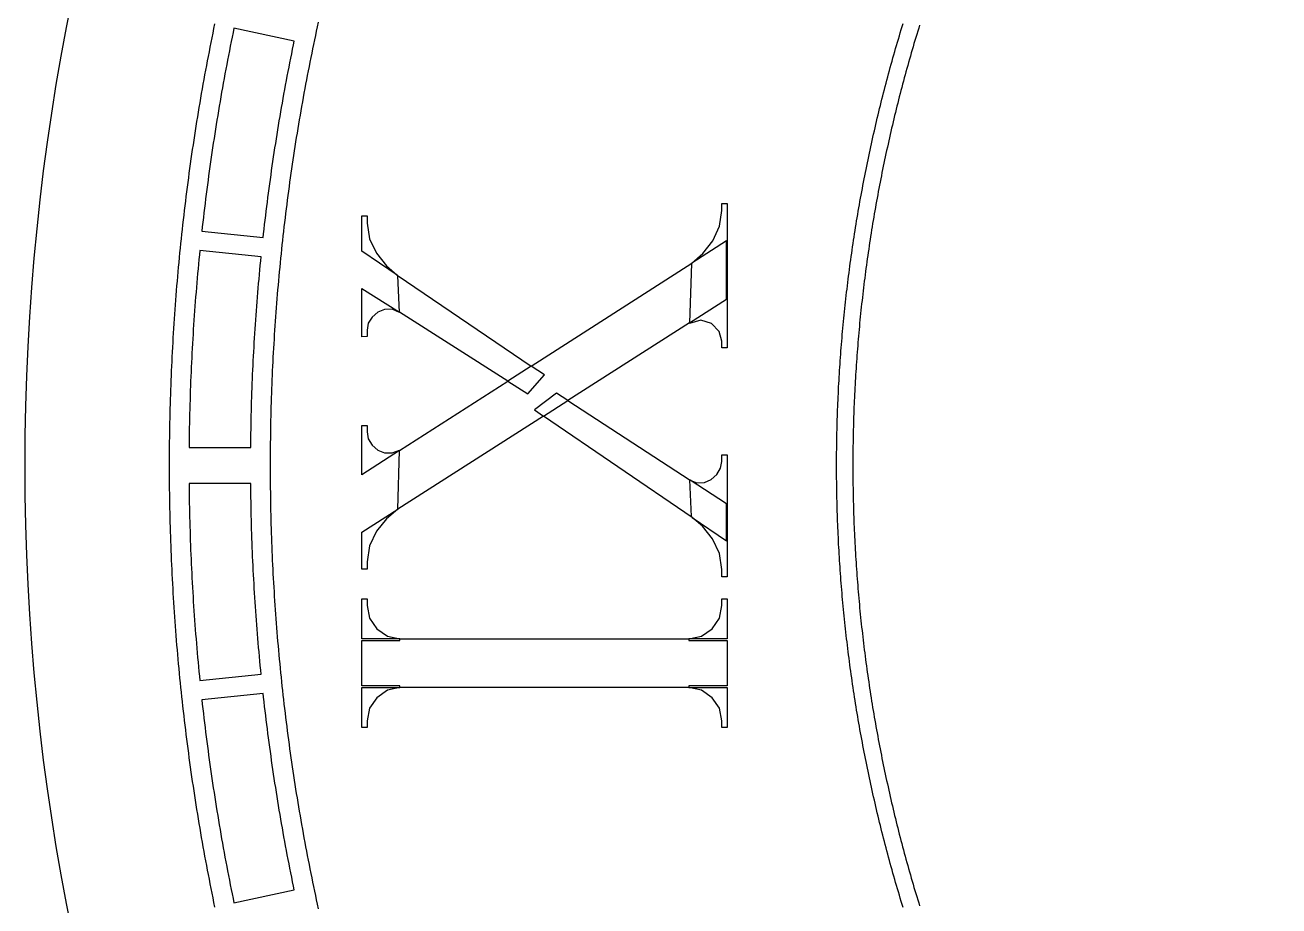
# Model space of a CAD drawing. Header units: millimetres. Extents: x -14.2 to 14.2, y -14.2 to 14.2.
# Drawn here: x -14.25 to -6.52, y -2.71 to 2.71 of the extents above; entities that cross this region are included whole.
import ezdxf

# ---------------------------------------------------------------- set-up
doc = ezdxf.new("R2010")
doc.units = ezdxf.units.MM
doc.layers.add('ALTIN', color=2, linetype='Continuous')
doc.layers.add('KESIM', color=1, linetype='Continuous')

msp = doc.modelspace()

# ---------------------------------------------------------------- linework, layer by layer
at = {"layer": 'ALTIN'}
for points in [[(-13.08, -2.7207), (-13.086, -2.6921), (-13.0918, -2.6636), (-13.0976, -2.635), (-13.1033, -2.6064), (-13.1089, -2.5778), (-13.1145, -2.5492), (-13.1201, -2.5206), (-13.1255, -2.492), (-13.1309, -2.4633), (-13.1363, -2.4347), (-13.1416, -2.406), (-13.1468, -2.3773), (-13.1519, -2.3486), (-13.157, -2.3199), (-13.1621, -2.2912), (-13.167, -2.2625), (-13.1719, -2.2338), (-13.1768, -2.205), (-13.1816, -2.1763), (-13.1863, -2.1475), (-13.1909, -2.1187), (-13.1955, -2.09), (-13.2, -2.0612), (-13.2045, -2.0324), (-13.2089, -2.0036), (-13.2133, -1.9747), (-13.2175, -1.9459), (-13.2217, -1.9171), (-13.2259, -1.8882), (-13.23, -1.8594), (-13.234, -1.8305), (-13.238, -1.8016), (-13.2419, -1.7727), (-13.2457, -1.7438), (-13.2495, -1.7149), (-13.2532, -1.686), (-13.2568, -1.6571), (-13.2604, -1.6282), (-13.2639, -1.5992), (-13.2674, -1.5703), (-13.2708, -1.5414), (-13.2741, -1.5124), (-13.2774, -1.4834), (-13.2806, -1.4545), (-13.2837, -1.4255), (-13.2868, -1.3965), (-13.2898, -1.3675), (-13.2928, -1.3385), (-13.2957, -1.3095), (-13.2985, -1.2805), (-13.3013, -1.2515), (-13.304, -1.2225), (-13.3066, -1.1934), (-13.3092, -1.1644), (-13.3117, -1.1354), (-13.3141, -1.1063), (-13.3165, -1.0773), (-13.3188, -1.0482), (-13.3211, -1.0192), (-13.3233, -0.9901), (-13.3254, -0.961), (-13.3275, -0.9319), (-13.3295, -0.9029), (-13.3314, -0.8738), (-13.3333, -0.8447), (-13.3351, -0.8156), (-13.3368, -0.7865), (-13.3385, -0.7574), (-13.3401, -0.7283), (-13.3417, -0.6992), (-13.3432, -0.6701), (-13.3446, -0.641), (-13.346, -0.6119), (-13.3473, -0.5828), (-13.3485, -0.5536), (-13.3497, -0.5245), (-13.3508, -0.4954), (-13.3519, -0.4663), (-13.3528, -0.4371), (-13.3538, -0.408), (-13.3546, -0.3789), (-13.3554, -0.3497), (-13.3562, -0.3206), (-13.3568, -0.2914), (-13.3574, -0.2623), (-13.358, -0.2332), (-13.3584, -0.204), (-13.3589, -0.1749), (-13.3592, -0.1457), (-13.3595, -0.1166), (-13.3597, -0.0874), (-13.3599, -0.0583), (-13.36, -0.0291), (-13.36, 0), (-13.36, 0.0291), (-13.3599, 0.0583), (-13.3597, 0.0874), (-13.3595, 0.1166), (-13.3592, 0.1457), (-13.3589, 0.1749), (-13.3584, 0.204), (-13.358, 0.2332), (-13.3574, 0.2623), (-13.3568, 0.2914), (-13.3562, 0.3206), (-13.3554, 0.3497), (-13.3546, 0.3789), (-13.3538, 0.408), (-13.3528, 0.4371), (-13.3519, 0.4663), (-13.3508, 0.4954), (-13.3497, 0.5245), (-13.3485, 0.5536), (-13.3473, 0.5828), (-13.346, 0.6119), (-13.3446, 0.641), (-13.3432, 0.6701), (-13.3417, 0.6992), (-13.3401, 0.7283), (-13.3385, 0.7574), (-13.3368, 0.7865), (-13.3351, 0.8156), (-13.3333, 0.8447), (-13.3314, 0.8738), (-13.3295, 0.9029), (-13.3275, 0.9319), (-13.3254, 0.961), (-13.3233, 0.9901), (-13.3211, 1.0192), (-13.3188, 1.0482), (-13.3165, 1.0773), (-13.3141, 1.1063), (-13.3117, 1.1354), (-13.3092, 1.1644), (-13.3066, 1.1934), (-13.304, 1.2225), (-13.3013, 1.2515), (-13.2985, 1.2805), (-13.2957, 1.3095), (-13.2928, 1.3385), (-13.2898, 1.3675), (-13.2868, 1.3965), (-13.2837, 1.4255), (-13.2806, 1.4545), (-13.2774, 1.4834), (-13.2741, 1.5124), (-13.2708, 1.5414), (-13.2674, 1.5703), (-13.2639, 1.5992), (-13.2604, 1.6282), (-13.2568, 1.6571), (-13.2532, 1.686), (-13.2495, 1.7149), (-13.2457, 1.7438), (-13.2419, 1.7727), (-13.238, 1.8016), (-13.234, 1.8305), (-13.23, 1.8594), (-13.2259, 1.8882), (-13.2217, 1.9171), (-13.2175, 1.9459), (-13.2133, 1.9747), (-13.2089, 2.0036), (-13.2045, 2.0324), (-13.2, 2.0612), (-13.1955, 2.09), (-13.1909, 2.1187), (-13.1863, 2.1475), (-13.1816, 2.1763), (-13.1768, 2.205), (-13.1719, 2.2338), (-13.167, 2.2625), (-13.1621, 2.2912), (-13.157, 2.3199), (-13.1519, 2.3486), (-13.1468, 2.3773), (-13.1416, 2.406), (-13.1363, 2.4347), (-13.1309, 2.4633), (-13.1255, 2.492), (-13.1201, 2.5206), (-13.1145, 2.5492), (-13.1089, 2.5778), (-13.1033, 2.6064), (-13.0976, 2.635), (-13.0918, 2.6636), (-13.086, 2.6921), (-13.08, 2.7207)], [(-12.444, 2.7303), (-12.4499, 2.7031), (-12.4558, 2.676), (-12.4616, 2.6488), (-12.4673, 2.6216), (-12.473, 2.5944), (-12.4787, 2.5672), (-12.4842, 2.5399), (-12.4898, 2.5127), (-12.4952, 2.4855), (-12.5006, 2.4582), (-12.5059, 2.4309), (-12.5112, 2.4036), (-12.5164, 2.3763), (-12.5216, 2.349), (-12.5267, 2.3217), (-12.5317, 2.2943), (-12.5367, 2.267), (-12.5416, 2.2396), (-12.5465, 2.2123), (-12.5512, 2.1849), (-12.556, 2.1575), (-12.5607, 2.1301), (-12.5653, 2.1027), (-12.5698, 2.0753), (-12.5743, 2.0479), (-12.5788, 2.0204), (-12.5831, 1.993), (-12.5875, 1.9655), (-12.5917, 1.9381), (-12.5959, 1.9106), (-12.6001, 1.8831), (-12.6041, 1.8556), (-12.6082, 1.8281), (-12.6121, 1.8006), (-12.616, 1.7731), (-12.6199, 1.7455), (-12.6236, 1.718), (-12.6273, 1.6905), (-12.631, 1.6629), (-12.6346, 1.6353), (-12.6381, 1.6078), (-12.6416, 1.5802), (-12.645, 1.5526), (-12.6484, 1.525), (-12.6517, 1.4974), (-12.6549, 1.4698), (-12.6581, 1.4422), (-12.6612, 1.4146), (-12.6643, 1.387), (-12.6673, 1.3593), (-12.6702, 1.3317), (-12.6731, 1.304), (-12.6759, 1.2764), (-12.6787, 1.2487), (-12.6813, 1.2211), (-12.684, 1.1934), (-12.6866, 1.1657), (-12.6891, 1.1381), (-12.6915, 1.1104), (-12.6939, 1.0827), (-12.6962, 1.055), (-12.6985, 1.0273), (-12.7007, 0.9996), (-12.7029, 0.9719), (-12.705, 0.9441), (-12.707, 0.9164), (-12.709, 0.8887), (-12.7109, 0.861), (-12.7127, 0.8332), (-12.7145, 0.8055), (-12.7162, 0.7778), (-12.7179, 0.75), (-12.7195, 0.7223), (-12.7211, 0.6945), (-12.7225, 0.6668), (-12.724, 0.639), (-12.7253, 0.6112), (-12.7266, 0.5835), (-12.7279, 0.5557), (-12.7291, 0.5279), (-12.7302, 0.5002), (-12.7312, 0.4724), (-12.7322, 0.4446), (-12.7332, 0.4168), (-12.7341, 0.3891), (-12.7349, 0.3613), (-12.7356, 0.3335), (-12.7363, 0.3057), (-12.737, 0.2779), (-12.7375, 0.2501), (-12.7381, 0.2223), (-12.7385, 0.1946), (-12.7389, 0.1668), (-12.7392, 0.139), (-12.7395, 0.1112), (-12.7397, 0.0834), (-12.7399, 0.0556), (-12.74, 0.0278), (-12.74, 0), (-12.74, -0.0278), (-12.7399, -0.0556), (-12.7397, -0.0834), (-12.7395, -0.1112), (-12.7392, -0.139), (-12.7389, -0.1668), (-12.7385, -0.1946), (-12.7381, -0.2223), (-12.7375, -0.2501), (-12.737, -0.2779), (-12.7363, -0.3057), (-12.7356, -0.3335), (-12.7349, -0.3613), (-12.7341, -0.3891), (-12.7332, -0.4168), (-12.7322, -0.4446), (-12.7312, -0.4724), (-12.7302, -0.5002), (-12.7291, -0.5279), (-12.7279, -0.5557), (-12.7266, -0.5835), (-12.7253, -0.6112), (-12.724, -0.639), (-12.7225, -0.6668), (-12.7211, -0.6945), (-12.7195, -0.7223), (-12.7179, -0.75), (-12.7162, -0.7778), (-12.7145, -0.8055), (-12.7127, -0.8332), (-12.7109, -0.861), (-12.709, -0.8887), (-12.707, -0.9164), (-12.705, -0.9441), (-12.7029, -0.9719), (-12.7007, -0.9996), (-12.6985, -1.0273), (-12.6962, -1.055), (-12.6939, -1.0827), (-12.6915, -1.1104), (-12.6891, -1.1381), (-12.6866, -1.1657), (-12.684, -1.1934), (-12.6813, -1.2211), (-12.6787, -1.2487), (-12.6759, -1.2764), (-12.6731, -1.304), (-12.6702, -1.3317), (-12.6673, -1.3593), (-12.6643, -1.387), (-12.6612, -1.4146), (-12.6581, -1.4422), (-12.6549, -1.4698), (-12.6517, -1.4974), (-12.6484, -1.525), (-12.645, -1.5526), (-12.6416, -1.5802), (-12.6381, -1.6078), (-12.6346, -1.6353), (-12.631, -1.6629), (-12.6273, -1.6905), (-12.6236, -1.718), (-12.6199, -1.7455), (-12.616, -1.7731), (-12.6121, -1.8006), (-12.6082, -1.8281), (-12.6041, -1.8556), (-12.6001, -1.8831), (-12.5959, -1.9106), (-12.5917, -1.9381), (-12.5875, -1.9655), (-12.5831, -1.993), (-12.5788, -2.0204), (-12.5743, -2.0479), (-12.5698, -2.0753), (-12.5653, -2.1027), (-12.5607, -2.1301), (-12.556, -2.1575), (-12.5512, -2.1849), (-12.5465, -2.2123), (-12.5416, -2.2396), (-12.5367, -2.267), (-12.5317, -2.2943), (-12.5267, -2.3217), (-12.5216, -2.349), (-12.5164, -2.3763), (-12.5112, -2.4036), (-12.5059, -2.4309), (-12.5006, -2.4582), (-12.4952, -2.4855), (-12.4898, -2.5127), (-12.4842, -2.5399), (-12.4787, -2.5672), (-12.473, -2.5944), (-12.4673, -2.6216), (-12.4616, -2.6488), (-12.4558, -2.676), (-12.4499, -2.7031), (-12.444, -2.7303)], [(-8.8399, -2.7237), (-8.8458, -2.7044), (-8.8517, -2.6851), (-8.8575, -2.6658), (-8.8633, -2.6465), (-8.8691, -2.6271), (-8.8748, -2.6078), (-8.8805, -2.5884), (-8.8861, -2.569), (-8.8917, -2.5496), (-8.8972, -2.5302), (-8.9027, -2.5108), (-8.9082, -2.4914), (-8.9136, -2.472), (-8.919, -2.4525), (-8.9243, -2.433), (-8.9296, -2.4136), (-8.9348, -2.3941), (-8.94, -2.3746), (-8.9452, -2.3551), (-8.9503, -2.3355), (-8.9554, -2.316), (-8.9604, -2.2965), (-8.9654, -2.2769), (-8.9703, -2.2574), (-8.9752, -2.2378), (-8.9801, -2.2182), (-8.9849, -2.1986), (-8.9897, -2.179), (-8.9944, -2.1594), (-8.9991, -2.1397), (-9.0038, -2.1201), (-9.0084, -2.1005), (-9.0129, -2.0808), (-9.0174, -2.0611), (-9.0219, -2.0415), (-9.0263, -2.0218), (-9.0307, -2.0021), (-9.0351, -1.9824), (-9.0394, -1.9626), (-9.0436, -1.9429), (-9.0479, -1.9232), (-9.052, -1.9034), (-9.0562, -1.8837), (-9.0603, -1.8639), (-9.0643, -1.8442), (-9.0683, -1.8244), (-9.0723, -1.8046), (-9.0762, -1.7848), (-9.0801, -1.765), (-9.0839, -1.7452), (-9.0877, -1.7253), (-9.0914, -1.7055), (-9.0951, -1.6857), (-9.0988, -1.6658), (-9.1024, -1.646), (-9.1059, -1.6261), (-9.1095, -1.6062), (-9.113, -1.5864), (-9.1164, -1.5665), (-9.1198, -1.5466), (-9.1231, -1.5267), (-9.1265, -1.5068), (-9.1297, -1.4869), (-9.1329, -1.4669), (-9.1361, -1.447), (-9.1393, -1.4271), (-9.1423, -1.4071), (-9.1454, -1.3872), (-9.1484, -1.3672), (-9.1514, -1.3473), (-9.1543, -1.3273), (-9.1571, -1.3073), (-9.16, -1.2874), (-9.1628, -1.2674), (-9.1655, -1.2474), (-9.1682, -1.2274), (-9.1709, -1.2074), (-9.1735, -1.1874), (-9.176, -1.1673), (-9.1786, -1.1473), (-9.1811, -1.1273), (-9.1835, -1.1073), (-9.1859, -1.0872), (-9.1882, -1.0672), (-9.1905, -1.0471), (-9.1928, -1.0271), (-9.195, -1.007), (-9.1972, -0.987), (-9.1993, -0.9669), (-9.2014, -0.9468), (-9.2035, -0.9267), (-9.2055, -0.9067), (-9.2074, -0.8866), (-9.2093, -0.8665), (-9.2112, -0.8464), (-9.213, -0.8263), (-9.2148, -0.8062), (-9.2165, -0.7861), (-9.2182, -0.766), (-9.2199, -0.7459), (-9.2215, -0.7257), (-9.223, -0.7056), (-9.2246, -0.6855), (-9.226, -0.6654), (-9.2275, -0.6452), (-9.2289, -0.6251), (-9.2302, -0.605), (-9.2315, -0.5848), (-9.2327, -0.5647), (-9.234, -0.5446), (-9.2351, -0.5244), (-9.2362, -0.5043), (-9.2373, -0.4841), (-9.2384, -0.464), (-9.2393, -0.4438), (-9.2403, -0.4236), (-9.2412, -0.4035), (-9.2421, -0.3833), (-9.2429, -0.3632), (-9.2436, -0.343), (-9.2444, -0.3228), (-9.245, -0.3027), (-9.2457, -0.2825), (-9.2463, -0.2623), (-9.2468, -0.2421), (-9.2473, -0.222), (-9.2478, -0.2018), (-9.2482, -0.1816), (-9.2486, -0.1614), (-9.2489, -0.1413), (-9.2492, -0.1211), (-9.2494, -0.1009), (-9.2496, -0.0807), (-9.2498, -0.0605), (-9.2499, -0.0404), (-9.25, -0.0202), (-9.25, 0), (-9.25, 0.0202), (-9.2499, 0.0404), (-9.2498, 0.0605), (-9.2496, 0.0807), (-9.2494, 0.1009), (-9.2492, 0.1211), (-9.2489, 0.1413), (-9.2486, 0.1614), (-9.2482, 0.1816), (-9.2478, 0.2018), (-9.2473, 0.222), (-9.2468, 0.2421), (-9.2463, 0.2623), (-9.2457, 0.2825), (-9.245, 0.3027), (-9.2444, 0.3228), (-9.2436, 0.343), (-9.2429, 0.3632), (-9.2421, 0.3833), (-9.2412, 0.4035), (-9.2403, 0.4236), (-9.2393, 0.4438), (-9.2384, 0.464), (-9.2373, 0.4841), (-9.2362, 0.5043), (-9.2351, 0.5244), (-9.234, 0.5446), (-9.2327, 0.5647), (-9.2315, 0.5848), (-9.2302, 0.605), (-9.2289, 0.6251), (-9.2275, 0.6452), (-9.226, 0.6654), (-9.2246, 0.6855), (-9.223, 0.7056), (-9.2215, 0.7257), (-9.2199, 0.7459), (-9.2182, 0.766), (-9.2165, 0.7861), (-9.2148, 0.8062), (-9.213, 0.8263), (-9.2112, 0.8464), (-9.2093, 0.8665), (-9.2074, 0.8866), (-9.2055, 0.9067), (-9.2035, 0.9267), (-9.2014, 0.9468), (-9.1993, 0.9669), (-9.1972, 0.987), (-9.195, 1.007), (-9.1928, 1.0271), (-9.1905, 1.0471), (-9.1882, 1.0672), (-9.1859, 1.0872), (-9.1835, 1.1073), (-9.1811, 1.1273), (-9.1786, 1.1473), (-9.176, 1.1673), (-9.1735, 1.1874), (-9.1709, 1.2074), (-9.1682, 1.2274), (-9.1655, 1.2474), (-9.1628, 1.2674), (-9.16, 1.2874), (-9.1571, 1.3073), (-9.1543, 1.3273), (-9.1514, 1.3473), (-9.1484, 1.3672), (-9.1454, 1.3872), (-9.1423, 1.4071), (-9.1393, 1.4271), (-9.1361, 1.447), (-9.1329, 1.4669), (-9.1297, 1.4869), (-9.1265, 1.5068), (-9.1231, 1.5267), (-9.1198, 1.5466), (-9.1164, 1.5665), (-9.113, 1.5864), (-9.1095, 1.6062), (-9.1059, 1.6261), (-9.1024, 1.646), (-9.0988, 1.6658), (-9.0951, 1.6857), (-9.0914, 1.7055), (-9.0877, 1.7253), (-9.0839, 1.7452), (-9.0801, 1.765), (-9.0762, 1.7848), (-9.0723, 1.8046), (-9.0683, 1.8244), (-9.0643, 1.8442), (-9.0603, 1.8639), (-9.0562, 1.8837), (-9.052, 1.9034), (-9.0479, 1.9232), (-9.0436, 1.9429), (-9.0394, 1.9626), (-9.0351, 1.9824), (-9.0307, 2.0021), (-9.0263, 2.0218), (-9.0219, 2.0415), (-9.0174, 2.0611), (-9.0129, 2.0808), (-9.0084, 2.1005), (-9.0038, 2.1201), (-8.9991, 2.1397), (-8.9944, 2.1594), (-8.9897, 2.179), (-8.9849, 2.1986), (-8.9801, 2.2182), (-8.9752, 2.2378), (-8.9703, 2.2574), (-8.9654, 2.2769), (-8.9604, 2.2965), (-8.9554, 2.316), (-8.9503, 2.3355), (-8.9452, 2.3551), (-8.94, 2.3746), (-8.9348, 2.3941), (-8.9296, 2.4136), (-8.9243, 2.433), (-8.919, 2.4525), (-8.9136, 2.472), (-8.9082, 2.4914), (-8.9027, 2.5108), (-8.8972, 2.5302), (-8.8917, 2.5496), (-8.8861, 2.569), (-8.8805, 2.5884), (-8.8748, 2.6078), (-8.8691, 2.6271), (-8.8633, 2.6465), (-8.8575, 2.6658), (-8.8517, 2.6851), (-8.8458, 2.7044), (-8.8399, 2.7237)], [(-8.7384, 2.7134), (-8.7443, 2.6943), (-8.7502, 2.6752), (-8.756, 2.6561), (-8.7618, 2.637), (-8.7675, 2.6179), (-8.7732, 2.5987), (-8.7788, 2.5796), (-8.7845, 2.5604), (-8.79, 2.5413), (-8.7955, 2.5221), (-8.801, 2.5029), (-8.8065, 2.4837), (-8.8119, 2.4645), (-8.8172, 2.4452), (-8.8225, 2.426), (-8.8278, 2.4067), (-8.833, 2.3875), (-8.8382, 2.3682), (-8.8434, 2.3489), (-8.8485, 2.3296), (-8.8535, 2.3103), (-8.8586, 2.291), (-8.8635, 2.2716), (-8.8685, 2.2523), (-8.8734, 2.2329), (-8.8782, 2.2136), (-8.883, 2.1942), (-8.8878, 2.1748), (-8.8925, 2.1554), (-8.8972, 2.136), (-8.9018, 2.1166), (-8.9064, 2.0972), (-8.911, 2.0777), (-8.9155, 2.0583), (-8.92, 2.0388), (-8.9244, 2.0194), (-8.9288, 1.9999), (-8.9331, 1.9804), (-8.9374, 1.9609), (-8.9417, 1.9414), (-8.9459, 1.9219), (-8.9501, 1.9024), (-8.9542, 1.8829), (-8.9583, 1.8633), (-8.9623, 1.8438), (-8.9663, 1.8242), (-8.9703, 1.8047), (-8.9742, 1.7851), (-8.9781, 1.7655), (-8.9819, 1.7459), (-8.9857, 1.7263), (-8.9894, 1.7067), (-8.9931, 1.6871), (-8.9968, 1.6675), (-9.0004, 1.6478), (-9.004, 1.6282), (-9.0075, 1.6085), (-9.011, 1.5889), (-9.0144, 1.5692), (-9.0178, 1.5495), (-9.0212, 1.5299), (-9.0245, 1.5102), (-9.0278, 1.4905), (-9.031, 1.4708), (-9.0342, 1.4511), (-9.0373, 1.4314), (-9.0404, 1.4117), (-9.0435, 1.3919), (-9.0465, 1.3722), (-9.0495, 1.3525), (-9.0524, 1.3327), (-9.0553, 1.313), (-9.0582, 1.2932), (-9.061, 1.2734), (-9.0637, 1.2537), (-9.0664, 1.2339), (-9.0691, 1.2141), (-9.0717, 1.1943), (-9.0743, 1.1745), (-9.0768, 1.1547), (-9.0793, 1.1349), (-9.0818, 1.1151), (-9.0842, 1.0953), (-9.0866, 1.0755), (-9.0889, 1.0556), (-9.0912, 1.0358), (-9.0934, 1.016), (-9.0956, 0.9961), (-9.0978, 0.9763), (-9.0999, 0.9564), (-9.1019, 0.9366), (-9.104, 0.9167), (-9.1059, 0.8969), (-9.1079, 0.877), (-9.1098, 0.8571), (-9.1116, 0.8372), (-9.1134, 0.8174), (-9.1152, 0.7975), (-9.1169, 0.7776), (-9.1186, 0.7577), (-9.1202, 0.7378), (-9.1218, 0.7179), (-9.1233, 0.698), (-9.1248, 0.6781), (-9.1263, 0.6582), (-9.1277, 0.6383), (-9.1291, 0.6184), (-9.1304, 0.5984), (-9.1317, 0.5785), (-9.1329, 0.5586), (-9.1341, 0.5387), (-9.1353, 0.5187), (-9.1364, 0.4988), (-9.1375, 0.4789), (-9.1385, 0.4589), (-9.1395, 0.439), (-9.1404, 0.4191), (-9.1413, 0.3991), (-9.1421, 0.3792), (-9.1429, 0.3592), (-9.1437, 0.3393), (-9.1444, 0.3193), (-9.1451, 0.2994), (-9.1457, 0.2794), (-9.1463, 0.2595), (-9.1469, 0.2395), (-9.1474, 0.2196), (-9.1478, 0.1996), (-9.1482, 0.1796), (-9.1486, 0.1597), (-9.1489, 0.1397), (-9.1492, 0.1198), (-9.1495, 0.0998), (-9.1497, 0.0798), (-9.1498, 0.0599), (-9.1499, 0.0399), (-9.15, 0.02), (-9.15, 0), (-9.15, -0.02), (-9.1499, -0.0399), (-9.1498, -0.0599), (-9.1497, -0.0798), (-9.1495, -0.0998), (-9.1492, -0.1198), (-9.1489, -0.1397), (-9.1486, -0.1597), (-9.1482, -0.1796), (-9.1478, -0.1996), (-9.1474, -0.2196), (-9.1469, -0.2395), (-9.1463, -0.2595), (-9.1457, -0.2794), (-9.1451, -0.2994), (-9.1444, -0.3193), (-9.1437, -0.3393), (-9.1429, -0.3592), (-9.1421, -0.3792), (-9.1413, -0.3991), (-9.1404, -0.4191), (-9.1395, -0.439), (-9.1385, -0.4589), (-9.1375, -0.4789), (-9.1364, -0.4988), (-9.1353, -0.5187), (-9.1341, -0.5387), (-9.1329, -0.5586), (-9.1317, -0.5785), (-9.1304, -0.5984), (-9.1291, -0.6184), (-9.1277, -0.6383), (-9.1263, -0.6582), (-9.1248, -0.6781), (-9.1233, -0.698), (-9.1218, -0.7179), (-9.1202, -0.7378), (-9.1186, -0.7577), (-9.1169, -0.7776), (-9.1152, -0.7975), (-9.1134, -0.8174), (-9.1116, -0.8372), (-9.1098, -0.8571), (-9.1079, -0.877), (-9.1059, -0.8969), (-9.104, -0.9167), (-9.1019, -0.9366), (-9.0999, -0.9564), (-9.0978, -0.9763), (-9.0956, -0.9961), (-9.0934, -1.016), (-9.0912, -1.0358), (-9.0889, -1.0556), (-9.0866, -1.0755), (-9.0842, -1.0953), (-9.0818, -1.1151), (-9.0793, -1.1349), (-9.0768, -1.1547), (-9.0743, -1.1745), (-9.0717, -1.1943), (-9.0691, -1.2141), (-9.0664, -1.2339), (-9.0637, -1.2537), (-9.061, -1.2734), (-9.0582, -1.2932), (-9.0553, -1.313), (-9.0524, -1.3327), (-9.0495, -1.3525), (-9.0465, -1.3722), (-9.0435, -1.3919), (-9.0404, -1.4117), (-9.0373, -1.4314), (-9.0342, -1.4511), (-9.031, -1.4708), (-9.0278, -1.4905), (-9.0245, -1.5102), (-9.0212, -1.5299), (-9.0178, -1.5495), (-9.0144, -1.5692), (-9.011, -1.5889), (-9.0075, -1.6085), (-9.004, -1.6282), (-9.0004, -1.6478), (-8.9968, -1.6675), (-8.9931, -1.6871), (-8.9894, -1.7067), (-8.9857, -1.7263), (-8.9819, -1.7459), (-8.9781, -1.7655), (-8.9742, -1.7851), (-8.9703, -1.8047), (-8.9663, -1.8242), (-8.9623, -1.8438), (-8.9583, -1.8633), (-8.9542, -1.8829), (-8.9501, -1.9024), (-8.9459, -1.9219), (-8.9417, -1.9414), (-8.9374, -1.9609), (-8.9331, -1.9804), (-8.9288, -1.9999), (-8.9244, -2.0194), (-8.92, -2.0388), (-8.9155, -2.0583), (-8.911, -2.0777), (-8.9064, -2.0972), (-8.9018, -2.1166), (-8.8972, -2.136), (-8.8925, -2.1554), (-8.8878, -2.1748), (-8.883, -2.1942), (-8.8782, -2.2136), (-8.8734, -2.2329), (-8.8685, -2.2523), (-8.8635, -2.2716), (-8.8586, -2.291), (-8.8535, -2.3103), (-8.8485, -2.3296), (-8.8434, -2.3489), (-8.8382, -2.3682), (-8.833, -2.3875), (-8.8278, -2.4067), (-8.8225, -2.426), (-8.8172, -2.4452), (-8.8119, -2.4645), (-8.8065, -2.4837), (-8.801, -2.5029), (-8.7955, -2.5221), (-8.79, -2.5413), (-8.7845, -2.5604), (-8.7788, -2.5796), (-8.7732, -2.5987), (-8.7675, -2.6179), (-8.7618, -2.637), (-8.756, -2.6561), (-8.7502, -2.6752), (-8.7443, -2.6943), (-8.7384, -2.7134)]]:
    msp.add_lwpolyline(points, dxfattribs=at)
for points in [[(-12.7675, 1.5394), (-12.7641, 1.5672), (-12.7607, 1.5951), (-12.7572, 1.6229), (-12.7536, 1.6507), (-12.75, 1.6786), (-12.7463, 1.7064), (-12.7425, 1.7342), (-12.7387, 1.762), (-12.7348, 1.7898), (-12.7309, 1.8175), (-12.7269, 1.8453), (-12.7229, 1.8731), (-12.7187, 1.9008), (-12.7146, 1.9286), (-12.7103, 1.9563), (-12.706, 1.984), (-12.7017, 2.0117), (-12.6973, 2.0395), (-12.6928, 2.0671), (-12.6882, 2.0948), (-12.6836, 2.1225), (-12.679, 2.1502), (-12.6743, 2.1778), (-12.6695, 2.2055), (-12.6646, 2.2331), (-12.6597, 2.2607), (-12.6548, 2.2884), (-12.6497, 2.316), (-12.6447, 2.3435), (-12.6395, 2.3711), (-12.6343, 2.3987), (-12.629, 2.4263), (-12.6237, 2.4538), (-12.6183, 2.4813), (-12.6129, 2.5089), (-12.6074, 2.5364), (-12.6018, 2.5639), (-12.5962, 2.5914), (-12.5913, 2.615), (-12.963, 2.694), (-12.9684, 2.6679), (-12.9742, 2.6396), (-12.9799, 2.6113), (-12.9856, 2.583), (-12.9912, 2.5547), (-12.9967, 2.5263), (-13.0022, 2.498), (-13.0076, 2.4696), (-13.013, 2.4412), (-13.0183, 2.4128), (-13.0235, 2.3844), (-13.0287, 2.356), (-13.0338, 2.3275), (-13.0389, 2.2991), (-13.0438, 2.2707), (-13.0488, 2.2422), (-13.0536, 2.2137), (-13.0584, 2.1852), (-13.0632, 2.1567), (-13.0678, 2.1282), (-13.0724, 2.0997), (-13.077, 2.0712), (-13.0815, 2.0427), (-13.0859, 2.0141), (-13.0903, 1.9856), (-13.0946, 1.957), (-13.0988, 1.9284), (-13.103, 1.8998), (-13.1071, 1.8713), (-13.1111, 1.8427), (-13.1151, 1.814), (-13.1191, 1.7854), (-13.1229, 1.7568), (-13.1267, 1.7282), (-13.1305, 1.6995), (-13.1341, 1.6709), (-13.1378, 1.6422), (-13.1413, 1.6136), (-13.1448, 1.5849), (-13.1482, 1.5562), (-13.1516, 1.5275), (-13.1549, 1.4988), (-13.1581, 1.4701), (-13.1611, 1.4436), (-12.7831, 1.4039), (-12.7805, 1.4279), (-12.7773, 1.4558), (-12.7741, 1.4837), (-12.7709, 1.5115)], [(-9.928, 1.0237), (-9.928, 1.3839), (-10.1413, 1.2471), (-10.074, 1.3056), (-10.0134, 1.3833), (-9.9712, 1.4735), (-9.9571, 1.5702), (-9.9571, 1.6149), (-9.925, 1.6149), (-9.925, 0.7249), (-9.9571, 0.7249), (-9.9571, 0.7455), (-9.9571, 0.7666), (-9.9732, 0.8256), (-10.0214, 0.8741), (-10.0873, 0.8963), (-10.1565, 0.8756), (-10.1564, 0.878)], [(-11.957, 1.1719), (-12.175, 1.3196), (-12.175, 1.538), (-12.1429, 1.538), (-12.1429, 1.4928), (-12.1284, 1.3969), (-12.0851, 1.308), (-12.0232, 1.2307)], [(-12.858, 0.2244), (-12.8575, 0.2525), (-12.8569, 0.2805), (-12.8563, 0.3086), (-12.8556, 0.3366), (-12.8548, 0.3647), (-12.854, 0.3927), (-12.8531, 0.4208), (-12.8522, 0.4488), (-12.8512, 0.4768), (-12.8501, 0.5049), (-12.849, 0.5329), (-12.8478, 0.5609), (-12.8465, 0.589), (-12.8452, 0.617), (-12.8438, 0.645), (-12.8424, 0.673), (-12.8409, 0.7011), (-12.8393, 0.7291), (-12.8377, 0.7571), (-12.836, 0.7851), (-12.8343, 0.8131), (-12.8325, 0.8411), (-12.8306, 0.8691), (-12.8287, 0.8971), (-12.8267, 0.9251), (-12.8246, 0.953), (-12.8225, 0.981), (-12.8204, 1.009), (-12.8181, 1.037), (-12.8158, 1.0649), (-12.8135, 1.0929), (-12.8111, 1.1208), (-12.8086, 1.1488), (-12.8061, 1.1767), (-12.8035, 1.2046), (-12.8008, 1.2326), (-12.7981, 1.2605), (-12.7957, 1.2845), (-13.1736, 1.3243), (-13.1762, 1.2977), (-13.179, 1.269), (-13.1818, 1.2402), (-13.1845, 1.2115), (-13.1871, 1.1827), (-13.1896, 1.1539), (-13.1921, 1.1252), (-13.1945, 1.0964), (-13.1969, 1.0676), (-13.1992, 1.0388), (-13.2014, 1.01), (-13.2036, 0.9812), (-13.2057, 0.9524), (-13.2077, 0.9236), (-13.2097, 0.8948), (-13.2117, 0.8659), (-13.2135, 0.8371), (-13.2153, 0.8083), (-13.217, 0.7794), (-13.2187, 0.7506), (-13.2203, 0.7218), (-13.2219, 0.6929), (-13.2233, 0.6641), (-13.2248, 0.6352), (-13.2261, 0.6064), (-13.2274, 0.5775), (-13.2286, 0.5487), (-13.2298, 0.5198), (-13.2309, 0.4909), (-13.2319, 0.4621), (-13.2329, 0.4332), (-13.2338, 0.4043), (-13.2347, 0.3755), (-13.2355, 0.3466), (-13.2362, 0.3177), (-13.2368, 0.2888), (-13.2374, 0.26), (-13.238, 0.2311), (-13.2385, 0.2022), (-13.2389, 0.1733), (-13.2392, 0.1444), (-13.2395, 0.1155), (-13.2395, 0.11), (-12.8595, 0.11), (-12.8595, 0.1122), (-12.8592, 0.1403), (-12.8589, 0.1683), (-12.8585, 0.1964)], [(-11.2759, 0.5198), (-11.153, 0.4417), (-11.05, 0.5577), (-11.1311, 0.6126), (-10.1413, 1.2471), (-10.1435, 1.2452), (-10.1564, 0.878), (-10.9061, 0.3996), (-10.9762, 0.4452), (-11.1113, 0.3422), (-11.0555, 0.3042), (-11.953, -0.2685), (-11.9435, 0.0918)], [(-11.953, 1.1684), (-11.957, 1.1719), (-11.1311, 0.6126), (-11.2759, 0.5198), (-11.9435, 0.944)], [(-12.0776, 0.9438), (-12.1122, 0.9143), (-12.1352, 0.8766), (-12.1429, 0.8339), (-12.1429, 0.8143), (-12.1429, 0.7952), (-12.175, 0.7922), (-12.175, 1.091), (-11.9435, 0.944), (-11.9435, 0.9434), (-11.9889, 0.9621), (-12.0349, 0.961)], [(-10.1565, -0.0887), (-10.147, -0.3137), (-10.139, -0.3206), (-11.0555, 0.3042), (-10.9061, 0.3996), (-10.1528, -0.0902)], [(-12.1122, 0.1253), (-12.0776, 0.095), (-12.0349, 0.0785), (-11.9889, 0.0778), (-11.9435, 0.0946), (-11.9435, 0.0918), (-12.175, -0.0566), (-12.175, 0.2458), (-12.1429, 0.2458), (-12.1429, 0.2262), (-12.1429, 0.2071), (-12.1352, 0.1643)], [(-10.0646, -0.1048), (-10.0223, -0.0858), (-9.9878, -0.055), (-9.9648, -0.0167), (-9.9571, 0.0238), (-9.9571, 0.0449), (-9.9571, 0.066), (-9.925, 0.066), (-9.925, -0.6864), (-9.9571, -0.6864), (-9.9571, -0.6411), (-9.9716, -0.5426), (-10.0149, -0.4518), (-10.0768, -0.3738), (-10.139, -0.3206), (-9.928, -0.4644), (-9.928, -0.2364), (-10.1528, -0.0902), (-10.111, -0.107)], [(-12.8086, -1.1488), (-12.8111, -1.1208), (-12.8135, -1.0929), (-12.8158, -1.0649), (-12.8181, -1.037), (-12.8204, -1.009), (-12.8225, -0.981), (-12.8246, -0.953), (-12.8267, -0.9251), (-12.8287, -0.8971), (-12.8306, -0.8691), (-12.8325, -0.8411), (-12.8343, -0.8131), (-12.836, -0.7851), (-12.8377, -0.7571), (-12.8393, -0.7291), (-12.8409, -0.7011), (-12.8424, -0.673), (-12.8438, -0.645), (-12.8452, -0.617), (-12.8465, -0.589), (-12.8478, -0.5609), (-12.849, -0.5329), (-12.8501, -0.5049), (-12.8512, -0.4768), (-12.8522, -0.4488), (-12.8531, -0.4208), (-12.854, -0.3927), (-12.8548, -0.3647), (-12.8556, -0.3366), (-12.8563, -0.3086), (-12.8569, -0.2805), (-12.8575, -0.2525), (-12.858, -0.2244), (-12.8585, -0.1964), (-12.8589, -0.1683), (-12.8592, -0.1403), (-12.8595, -0.1122), (-12.8595, -0.11), (-13.2395, -0.11), (-13.2395, -0.1155), (-13.2392, -0.1444), (-13.2389, -0.1733), (-13.2385, -0.2022), (-13.238, -0.2311), (-13.2374, -0.26), (-13.2368, -0.2888), (-13.2362, -0.3177), (-13.2355, -0.3466), (-13.2347, -0.3755), (-13.2338, -0.4043), (-13.2329, -0.4332), (-13.2319, -0.4621), (-13.2309, -0.4909), (-13.2298, -0.5198), (-13.2286, -0.5487), (-13.2274, -0.5775), (-13.2261, -0.6064), (-13.2248, -0.6352), (-13.2233, -0.6641), (-13.2219, -0.6929), (-13.2203, -0.7218), (-13.2187, -0.7506), (-13.217, -0.7794), (-13.2153, -0.8083), (-13.2135, -0.8371), (-13.2117, -0.8659), (-13.2097, -0.8948), (-13.2077, -0.9236), (-13.2057, -0.9524), (-13.2036, -0.9812), (-13.2014, -1.01), (-13.1992, -1.0388), (-13.1969, -1.0676), (-13.1945, -1.0964), (-13.1921, -1.1252), (-13.1896, -1.1539), (-13.1871, -1.1827), (-13.1845, -1.2115), (-13.1818, -1.2402), (-13.179, -1.269), (-13.1762, -1.2977), (-13.1736, -1.3243), (-12.7957, -1.2845), (-12.7981, -1.2605), (-12.8008, -1.2326), (-12.8035, -1.2046), (-12.8061, -1.1767)], [(-11.953, -0.2685), (-11.953, -0.2685), (-12.0232, -0.3283), (-12.0851, -0.4051), (-12.1284, -0.4947), (-12.1429, -0.5929), (-12.1429, -0.6381), (-12.175, -0.6381), (-12.175, -0.4101)], [(-12.0178, -1.0514), (-11.9405, -1.0684), (-12.175, -1.0684), (-12.175, -0.8214), (-12.1429, -0.8214), (-12.1429, -0.844), (-12.1429, -0.863), (-12.1279, -0.9405), (-12.0831, -1.0062)], [(-9.925, -1.0684), (-10.1595, -1.0684), (-10.0821, -1.0514), (-10.0164, -1.0062), (-9.972, -0.9405), (-9.9571, -0.863), (-9.9571, -0.844), (-9.9571, -0.8214), (-9.925, -0.8214)], [(-12.175, -1.0785), (-11.9405, -1.0785), (-11.9405, -1.0684), (-10.1595, -1.0684), (-10.1595, -1.0785), (-9.925, -1.0785), (-9.925, -1.3577), (-10.1595, -1.3577), (-10.1595, -1.3678), (-11.9405, -1.3678), (-11.9405, -1.3577), (-12.175, -1.3577)], [(-12.175, -1.3678), (-11.9405, -1.3678), (-12.0178, -1.385), (-12.0831, -1.4306), (-12.1279, -1.4958), (-12.1429, -1.5732), (-12.1429, -1.5943), (-12.1429, -1.6149), (-12.175, -1.6149)], [(-9.925, -1.6149), (-9.9571, -1.6149), (-9.9571, -1.5943), (-9.9571, -1.5732), (-9.972, -1.4958), (-10.0164, -1.4306), (-10.0821, -1.385), (-10.1595, -1.3678), (-9.925, -1.3678)], [(-12.6183, -2.4813), (-12.6237, -2.4538), (-12.629, -2.4263), (-12.6343, -2.3987), (-12.6395, -2.3711), (-12.6447, -2.3435), (-12.6497, -2.316), (-12.6548, -2.2884), (-12.6597, -2.2607), (-12.6646, -2.2331), (-12.6695, -2.2055), (-12.6743, -2.1778), (-12.679, -2.1502), (-12.6836, -2.1225), (-12.6882, -2.0948), (-12.6928, -2.0671), (-12.6973, -2.0395), (-12.7017, -2.0117), (-12.706, -1.984), (-12.7103, -1.9563), (-12.7146, -1.9286), (-12.7187, -1.9008), (-12.7229, -1.8731), (-12.7269, -1.8453), (-12.7309, -1.8175), (-12.7348, -1.7898), (-12.7387, -1.762), (-12.7425, -1.7342), (-12.7463, -1.7064), (-12.75, -1.6786), (-12.7536, -1.6507), (-12.7572, -1.6229), (-12.7607, -1.5951), (-12.7641, -1.5672), (-12.7675, -1.5394), (-12.7709, -1.5115), (-12.7741, -1.4837), (-12.7773, -1.4558), (-12.7805, -1.4279), (-12.7831, -1.4039), (-13.1611, -1.4436), (-13.1581, -1.4701), (-13.1549, -1.4988), (-13.1516, -1.5275), (-13.1482, -1.5562), (-13.1448, -1.5849), (-13.1413, -1.6136), (-13.1378, -1.6422), (-13.1341, -1.6709), (-13.1305, -1.6995), (-13.1267, -1.7282), (-13.1229, -1.7568), (-13.1191, -1.7854), (-13.1151, -1.814), (-13.1111, -1.8427), (-13.1071, -1.8713), (-13.103, -1.8998), (-13.0988, -1.9284), (-13.0946, -1.957), (-13.0903, -1.9856), (-13.0859, -2.0141), (-13.0815, -2.0427), (-13.077, -2.0712), (-13.0724, -2.0997), (-13.0678, -2.1282), (-13.0632, -2.1567), (-13.0584, -2.1852), (-13.0536, -2.2137), (-13.0488, -2.2422), (-13.0438, -2.2707), (-13.0389, -2.2991), (-13.0338, -2.3275), (-13.0287, -2.356), (-13.0235, -2.3844), (-13.0183, -2.4128), (-13.013, -2.4412), (-13.0076, -2.4696), (-13.0022, -2.498), (-12.9967, -2.5263), (-12.9912, -2.5547), (-12.9856, -2.583), (-12.9799, -2.6113), (-12.9742, -2.6396), (-12.9684, -2.6679), (-12.963, -2.694), (-12.5913, -2.615), (-12.5962, -2.5914), (-12.6018, -2.5639), (-12.6074, -2.5364), (-12.6129, -2.5089)]]:
    msp.add_lwpolyline(points, close=True, dxfattribs=at)
at = {"layer": 'KESIM'}
msp.add_circle((0, 0), 14.25, dxfattribs=at)

doc.saveas('drawing.dxf')
